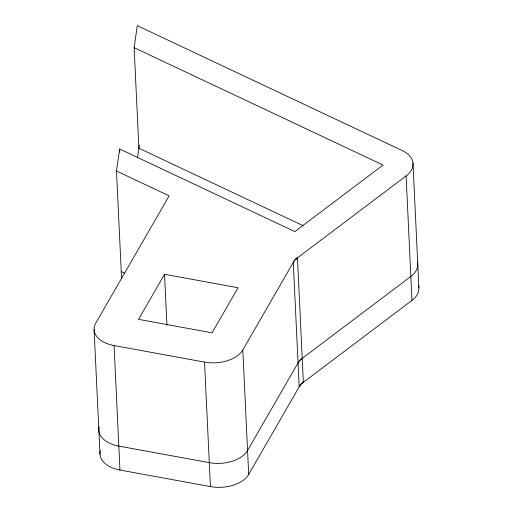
<?xml version="1.0" encoding="UTF-8"?>
<svg xmlns="http://www.w3.org/2000/svg" width="513" height="513" viewBox="0 0 513 513"><rect width="100%" height="100%" fill="white"/><g stroke="black" fill="none" stroke-linecap="round" stroke-linejoin="round"><path stroke-width="0.77" d="M121.581 278.751L116.502 171.028L119.651 149.001L294.815 231.594L383.057 165.051L134.137 47.677L137.285 25.65L402.237 150.585A30.004 18.058 -2.7 0 1 406.104 175.914L411.971 300.394L300.599 384.391L248.683 474.435A30.004 18.058 -2.7 0 1 210.413 486.593L119.952 470.036A30.004 18.058 -2.7 0 1 100.33 450.76M137.522 157.715L139.324 145.07M164.545 274.288L138.555 319.368L212.061 332.822L238.051 287.742L164.545 274.288L166.956 325.357M248.683 474.435L242.809 349.956L294.725 259.911L406.104 175.914M116.502 171.028L169.143 195.851L95.803 323.043A30.004 18.058 -2.7 0 0 114.078 345.557L204.546 362.114A30.004 18.058 -2.7 0 0 242.809 349.956M303.132 225.669L138.876 148.219L134.137 47.677M121.248 271.569L124.851 273.269M412.997 163.198L417.742 263.74M417.755 263.977L418.884 287.915M296.059 257.93L296.136 259.527M204.546 362.114L210.413 486.593M119.651 149.001L119.805 152.194M114.078 345.557L119.952 470.036M94.11 329.788L99.984 454.268M298.04 362.935A24.008 14.447 -2.7 0 1 302.215 358.382M99.201 426.822A30.004 18.058 -2.7 0 0 118.817 446.098L209.285 462.655A30.004 18.058 -2.7 0 0 247.555 450.491L299.47 360.453L410.842 276.456A30.004 18.058 -2.7 0 0 417.396 261.816M418.345 285.145A30.004 18.058 -2.7 0 1 411.971 300.394M303.343 382.32L297.476 257.84A24.008 14.447 -2.7 0 0 293.295 262.393L299.169 386.873A24.008 14.447 -2.7 0 1 303.343 382.32"/></g></svg>
